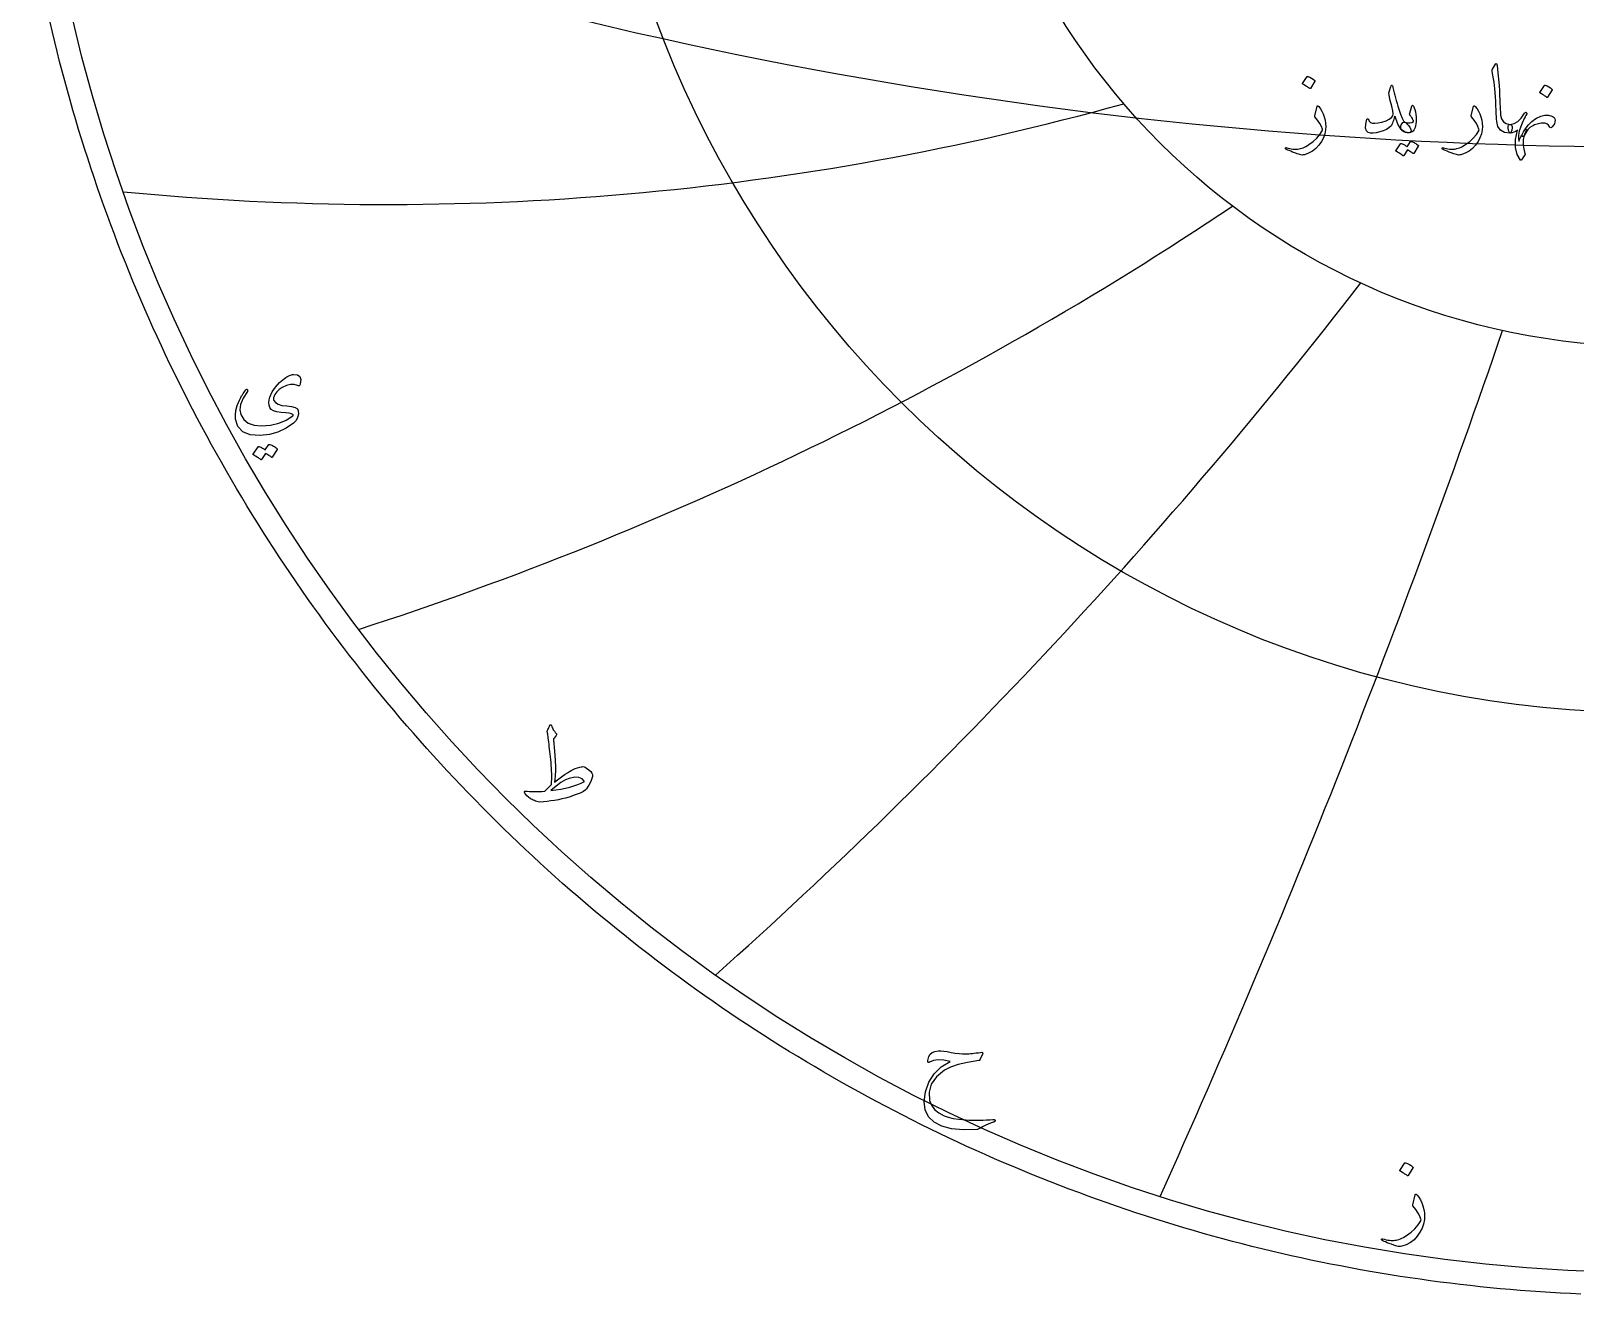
# Model space of a CAD drawing. Header units: millimetres. Extents: x -62 to 62, y -62 to 63.
# Drawn here: x -60.8 to -2.9, y -61.6 to -14.2 of the extents above; entities that cross this region are included whole.
import ezdxf

# ---------------------------------------------------------------- set-up
doc = ezdxf.new("R2010")
doc.units = ezdxf.units.MM
for name, color, linetype in [('CUT_OUTER', 1, 'Continuous'), ('ENGRAVE', 7, 'Continuous'), ('ENGRAVE_FINE', 8, 'Continuous'), ('TEXT', 5, 'Continuous')]:
    doc.layers.add(name, color=color, linetype=linetype)

msp = doc.modelspace()

# ---------------------------------------------------------------- linework, layer by layer
at = {"layer": 'CUT_OUTER'}
msp.add_lwpolyline([(-2.6455, -61.5557), (-3.0232, -61.5383), (-3.4007, -61.5186), (-3.7781, -61.4966), (-4.1554, -61.4722), (-4.5325, -61.4456), (-4.9094, -61.4166), (-5.2862, -61.3853), (-5.6627, -61.3517), (-6.0391, -61.3158), (-6.4152, -61.2776), (-6.7911, -61.2371), (-7.1667, -61.1943), (-7.542, -61.1491), (-7.9171, -61.1017), (-8.2919, -61.052), (-8.6663, -61), (-9.0404, -60.9456), (-9.4142, -60.889), (-9.7876, -60.8301), (-10.1607, -60.7689), (-10.5334, -60.7054), (-10.9057, -60.6396), (-11.2775, -60.5716), (-11.649, -60.5012), (-12.02, -60.4286), (-12.3906, -60.3537), (-12.7606, -60.2766), (-13.1303, -60.1971), (-13.4994, -60.1154), (-13.868, -60.0315), (-14.2361, -59.9453), (-14.6036, -59.8568), (-14.9706, -59.7661), (-15.3371, -59.6731), (-15.7029, -59.5778), (-16.0682, -59.4804), (-16.4328, -59.3807), (-16.7969, -59.2787), (-17.1603, -59.1745), (-17.5231, -59.0681), (-17.8852, -58.9595), (-18.2466, -58.8486), (-18.6073, -58.7356), (-18.9674, -58.6203), (-19.3267, -58.5028), (-19.6853, -58.3831), (-20.0432, -58.2612), (-20.4003, -58.1372), (-20.7566, -58.0109), (-21.1122, -57.8824), (-21.4669, -57.7518), (-21.8209, -57.619), (-22.174, -57.484), (-22.5263, -57.3469), (-22.8778, -57.2076), (-23.2284, -57.0661), (-23.5781, -56.9225), (-23.9269, -56.7768), (-24.2748, -56.6289), (-24.6218, -56.4789), (-24.9679, -56.3267), (-25.3131, -56.1725), (-25.6573, -56.0161), (-26.0005, -55.8576), (-26.3427, -55.697), (-26.684, -55.5344), (-27.0242, -55.3696), (-27.3635, -55.2027), (-27.7017, -55.0338), (-28.0388, -54.8628), (-28.3749, -54.6897), (-28.71, -54.5146), (-29.0439, -54.3374), (-29.3768, -54.1581), (-29.7085, -53.9769), (-30.0392, -53.7936), (-30.3687, -53.6082), (-30.6971, -53.4209), (-31.0243, -53.2315), (-31.3503, -53.0402), (-31.6752, -52.8468), (-31.9988, -52.6515), (-32.3213, -52.4541), (-32.6425, -52.2548), (-32.9625, -52.0535), (-33.2813, -51.8503), (-33.5988, -51.6451), (-33.9151, -51.438), (-34.2301, -51.2289), (-34.5438, -51.0179), (-34.8562, -50.805), (-35.1672, -50.5902), (-35.477, -50.3734), (-35.7854, -50.1548), (-36.0925, -49.9343), (-36.3982, -49.7119), (-36.7025, -49.4876), (-37.0055, -49.2615), (-37.307, -49.0335), (-37.6072, -48.8037), (-37.906, -48.572), (-38.2033, -48.3385), (-38.4992, -48.1032), (-38.7936, -47.866), (-39.0866, -47.6271), (-39.3781, -47.3864), (-39.6681, -47.1439), (-39.9566, -46.8996), (-40.2436, -46.6535), (-40.5291, -46.4057), (-40.8131, -46.1562), (-41.0955, -45.9049), (-41.3764, -45.6519), (-41.6558, -45.3971), (-41.9335, -45.1407), (-42.2097, -44.8825), (-42.4843, -44.6227), (-42.7573, -44.3612), (-43.0287, -44.098), (-43.2985, -43.8331), (-43.5666, -43.5666), (-43.8331, -43.2985), (-44.098, -43.0287), (-44.3612, -42.7573), (-44.6227, -42.4843), (-44.8825, -42.2097), (-45.1407, -41.9335), (-45.3971, -41.6558), (-45.6519, -41.3764), (-45.9049, -41.0955), (-46.1562, -40.8131), (-46.4057, -40.5291), (-46.6535, -40.2436), (-46.8996, -39.9566), (-47.1439, -39.6681), (-47.3864, -39.3781), (-47.6271, -39.0866), (-47.866, -38.7936), (-48.1032, -38.4992), (-48.3385, -38.2033), (-48.572, -37.906), (-48.8037, -37.6072), (-49.0335, -37.307), (-49.2615, -37.0055), (-49.4876, -36.7025), (-49.7119, -36.3982), (-49.9343, -36.0925), (-50.1548, -35.7854), (-50.3734, -35.477), (-50.5902, -35.1672), (-50.805, -34.8562), (-51.0179, -34.5438), (-51.2289, -34.2301), (-51.438, -33.9151), (-51.6451, -33.5988), (-51.8503, -33.2813), (-52.0535, -32.9625), (-52.2548, -32.6425), (-52.4541, -32.3213), (-52.6515, -31.9988), (-52.8468, -31.6752), (-53.0402, -31.3503), (-53.2315, -31.0243), (-53.4209, -30.6971), (-53.6082, -30.3687), (-53.7936, -30.0392), (-53.9769, -29.7085), (-54.1581, -29.3768), (-54.3374, -29.0439), (-54.5146, -28.71), (-54.6897, -28.3749), (-54.8628, -28.0388), (-55.0338, -27.7017), (-55.2027, -27.3635), (-55.3696, -27.0242), (-55.5344, -26.684), (-55.697, -26.3427), (-55.8576, -26.0005), (-56.0161, -25.6573), (-56.1725, -25.3131), (-56.3267, -24.9679), (-56.4789, -24.6218), (-56.6289, -24.2748), (-56.7768, -23.9269), (-56.9225, -23.5781), (-57.0661, -23.2284), (-57.2076, -22.8778), (-57.3469, -22.5263), (-57.484, -22.174), (-57.619, -21.8209), (-57.7518, -21.4669), (-57.8824, -21.1122), (-58.0109, -20.7566), (-58.1372, -20.4003), (-58.2612, -20.0432), (-58.3831, -19.6853), (-58.5028, -19.3267), (-58.6203, -18.9674), (-58.7356, -18.6073), (-58.8486, -18.2466), (-58.9595, -17.8852), (-59.0681, -17.5231), (-59.1745, -17.1603), (-59.2787, -16.7969), (-59.3807, -16.4328), (-59.4804, -16.0682), (-59.5778, -15.7029), (-59.6731, -15.3371), (-59.7661, -14.9706), (-59.8568, -14.6036), (-59.9453, -14.2361), (-60.0315, -13.868)], dxfattribs=at)
at = {"layer": 'ENGRAVE'}
for radius in [60.75, 39.7663, 26.0306]:
    msp.add_circle((0, 0), radius, dxfattribs=at)
for centre, radius, start, end in [((-47.3922, 82.0856), 102.7882, 264.477415, 285.583943), ((-89.1423, 89.1423), 132.1895, 287.922875, 303.75277), ((-163.4755, 94.3826), 192.9085, 311.724791, 322.278054), ((-364.28, 97.6085), 379.2211, 335.791539, 341.068171)]:
    msp.add_arc(centre, radius, start, end, dxfattribs=at)
at = {"layer": 'ENGRAVE_FINE'}
msp.add_arc((0, 152.6636), 171.207, 249.38669, 290.61331, dxfattribs=at)
at = {"layer": 'TEXT'}
for points in [[(-5.8346, -15.4382), (-5.8277, -15.4275), (-5.8211, -15.4203), (-5.8151, -15.4167), (-5.8095, -15.4167), (-5.8009, -15.4214), (-5.7933, -15.4356), (-5.7866, -15.4591), (-5.7807, -15.4921), (-5.7511, -15.7605), (-5.7268, -16.0086), (-5.708, -16.2365), (-5.6945, -16.4442), (-5.6859, -16.6218), (-5.6779, -16.781), (-5.6706, -16.9218), (-5.664, -17.0442), (-5.6582, -17.1482), (-5.6536, -17.2337), (-5.6501, -17.3009), (-5.6478, -17.3496), (-5.6159, -17.4955), (-5.5454, -17.6029), (-5.4363, -17.6716), (-5.2885, -17.7017), (-5.2474, -17.7125), (-5.2212, -17.7376), (-5.2097, -17.7771), (-5.2131, -17.831), (-5.2299, -17.9159), (-5.2481, -17.9765), (-5.2676, -18.0129), (-5.2885, -18.025), (-5.4964, -17.9976), (-5.6496, -17.9154), (-5.7479, -17.7785), (-5.7915, -17.5867), (-5.7983, -17.495), (-5.8045, -17.403), (-5.81, -17.3109), (-5.8149, -17.2185), (-5.8192, -17.1258), (-5.8234, -17.033), (-5.8273, -16.9399), (-5.831, -16.8466), (-5.8378, -16.6686), (-5.8472, -16.5084), (-5.8593, -16.366), (-5.8741, -16.2412), (-5.8916, -16.1214), (-5.9119, -15.9938), (-5.9348, -15.8583), (-5.9604, -15.7149), (-5.9637, -15.6891), (-5.9631, -15.6655), (-5.9583, -15.6442), (-5.9496, -15.6251)], [(-12.8979, -15.9053), (-12.8935, -15.9008), (-12.8872, -15.8981), (-12.8791, -15.8972), (-12.8692, -15.8981), (-12.7994, -15.9264), (-12.7336, -15.961), (-12.6718, -16.0019), (-12.6141, -16.049), (-12.6085, -16.0562), (-12.606, -16.0634), (-12.6067, -16.0706), (-12.6105, -16.0778), (-12.7794, -16.3508), (-12.7857, -16.3573), (-12.7938, -16.3589), (-12.8036, -16.3555), (-12.8153, -16.3472), (-12.8254, -16.34), (-12.8414, -16.3292), (-12.8631, -16.3149), (-12.8908, -16.2969), (-12.9247, -16.2754), (-12.9653, -16.2502), (-13.0127, -16.2215), (-13.0668, -16.1891), (-13.074, -16.1837), (-13.0776, -16.1784), (-13.0776, -16.173), (-13.074, -16.1676)], [(-9.6824, -16.3221), (-9.6618, -16.4163), (-9.6393, -16.512), (-9.6151, -16.6094), (-9.589, -16.7083), (-9.5612, -16.8092), (-9.5315, -16.9126), (-9.5001, -17.0185), (-9.4669, -17.1268), (-9.3997, -17.3217), (-9.3384, -17.4681), (-9.283, -17.566), (-9.2333, -17.6154), (-9.19, -17.6449), (-9.1462, -17.6864), (-9.102, -17.7401), (-9.0573, -17.8059), (-9.0151, -17.8874), (-9.0034, -17.9487), (-9.0223, -17.9898), (-9.0717, -18.0107), (-9.2313, -17.9945), (-9.3726, -17.8885), (-9.4954, -17.6927), (-9.5998, -17.4071), (-9.6021, -17.4024), (-9.6052, -17.399), (-9.6092, -17.397), (-9.6142, -17.3963), (-9.6178, -17.397), (-9.6214, -17.399), (-9.625, -17.4024), (-9.6285, -17.4071), (-9.6387, -17.4533), (-9.651, -17.5023), (-9.6656, -17.5539), (-9.6824, -17.6083), (-9.7009, -17.6597), (-9.7202, -17.7026), (-9.7404, -17.7369), (-9.7615, -17.7628), (-9.8374, -17.829), (-9.9321, -17.8876), (-10.0458, -17.9386), (-10.1782, -17.9819), (-10.313, -18.014), (-10.4297, -18.0277), (-10.5285, -18.023), (-10.6094, -17.9999), (-10.6785, -17.9419), (-10.71, -17.84), (-10.7037, -17.694), (-10.6597, -17.5041), (-10.6554, -17.4978), (-10.6498, -17.4933), (-10.6428, -17.4906), (-10.6345, -17.4897), (-10.6246, -17.4908), (-10.6166, -17.4942), (-10.6103, -17.4998), (-10.6058, -17.5077), (-10.5887, -17.5474), (-10.5698, -17.5804), (-10.5492, -17.6067), (-10.5267, -17.6262), (-10.4567, -17.6523), (-10.3615, -17.6586), (-10.2411, -17.6451), (-10.0956, -17.6119), (-9.9404, -17.562), (-9.8199, -17.5059), (-9.7339, -17.4434), (-9.6824, -17.3747), (-9.6739, -17.3051), (-9.6878, -17.1861), (-9.7242, -17.0177), (-9.783, -16.7999), (-9.8113, -16.6852), (-9.8279, -16.5924), (-9.8329, -16.5217), (-9.8261, -16.473), (-9.7579, -16.2789), (-9.7505, -16.2585), (-9.7426, -16.2439), (-9.7343, -16.2352), (-9.7256, -16.2322), (-9.7148, -16.2379), (-9.704, -16.2547), (-9.6932, -16.2828), (-9.6824, -16.3221)], [(-4.0059, -16.2358), (-4.0014, -16.2313), (-3.9951, -16.2287), (-3.987, -16.2278), (-3.9772, -16.2287), (-3.9073, -16.2569), (-3.8415, -16.2915), (-3.7798, -16.3324), (-3.7221, -16.3795), (-3.7165, -16.3867), (-3.714, -16.3939), (-3.7147, -16.4011), (-3.7185, -16.4083), (-3.8873, -16.6813), (-3.8936, -16.6878), (-3.9017, -16.6894), (-3.9116, -16.6861), (-3.9233, -16.6777), (-3.9334, -16.6706), (-3.9493, -16.6598), (-3.9711, -16.6454), (-3.9987, -16.6274), (-4.0326, -16.6059), (-4.0733, -16.5807), (-4.1207, -16.552), (-4.1748, -16.5197), (-4.182, -16.5143), (-4.1855, -16.5089), (-4.1855, -16.5035), (-4.182, -16.4981)], [(-12.5315, -17.0226), (-12.5295, -17.0161), (-12.527, -17.011), (-12.5241, -17.0072), (-12.5207, -17.0047), (-12.5106, -17.0038), (-12.4983, -17.0083), (-12.4837, -17.0182), (-12.4668, -17.0334), (-12.4012, -17.1113), (-12.3447, -17.2014), (-12.2971, -17.3036), (-12.2584, -17.4178), (-12.2283, -17.5409), (-12.2099, -17.6622), (-12.2032, -17.7816), (-12.2081, -17.8993), (-12.24, -18.0542), (-12.2926, -18.2029), (-12.3658, -18.3452), (-12.4596, -18.4813), (-12.5719, -18.6046), (-12.7003, -18.7049), (-12.845, -18.7824), (-13.0057, -18.837), (-13.0488, -18.8462), (-13.092, -18.8487), (-13.1351, -18.8444), (-13.1782, -18.8334), (-13.2775, -18.7987), (-13.3672, -18.7665), (-13.4473, -18.7367), (-13.5177, -18.7094), (-13.5782, -18.6846), (-13.6286, -18.6623), (-13.6689, -18.6424), (-13.6991, -18.625), (-13.7054, -18.6196), (-13.7099, -18.6142), (-13.7126, -18.6088), (-13.7135, -18.6035), (-13.7128, -18.5965), (-13.7108, -18.59), (-13.7074, -18.5839), (-13.7027, -18.5783), (-13.6967, -18.574), (-13.6892, -18.572), (-13.6805, -18.5722), (-13.6704, -18.5747), (-13.6089, -18.5912), (-13.55, -18.6048), (-13.4939, -18.6155), (-13.4404, -18.6232), (-13.3893, -18.628), (-13.3399, -18.6299), (-13.2922, -18.6289), (-13.2464, -18.625), (-13.2007, -18.6177), (-13.1535, -18.6066), (-13.1046, -18.5917), (-13.0542, -18.5729), (-13.0022, -18.5501), (-12.9487, -18.5231), (-12.8936, -18.4917), (-12.8369, -18.4562), (-12.6777, -18.3416), (-12.5414, -18.2172), (-12.428, -18.083), (-12.3375, -17.9388), (-12.3316, -17.9271), (-12.3285, -17.9136), (-12.328, -17.8984), (-12.3303, -17.8813), (-12.368, -17.7805), (-12.4273, -17.6684), (-12.5081, -17.5452), (-12.6105, -17.4107), (-12.615, -17.4021), (-12.6177, -17.3945), (-12.6186, -17.3878), (-12.6177, -17.3819)], [(-8.9567, -17.4825), (-8.9778, -17.4473), (-8.998, -17.4169), (-9.0173, -17.3916), (-9.0357, -17.3711), (-9.049, -17.3536), (-9.0564, -17.3334), (-9.058, -17.3105), (-9.0537, -17.2849), (-8.9783, -17.0119), (-8.9677, -16.9881), (-8.954, -16.9813), (-8.9372, -16.9917), (-8.9172, -17.0191), (-8.8871, -17.0772), (-8.8615, -17.1475), (-8.8404, -17.2299), (-8.8238, -17.3244), (-8.8141, -17.4152), (-8.8103, -17.5041), (-8.8123, -17.5912), (-8.8202, -17.6765), (-8.833, -17.7509), (-8.8498, -17.8157), (-8.8707, -17.8712), (-8.8956, -17.9172), (-8.9264, -17.9514), (-8.9684, -17.9783), (-9.0216, -17.9981), (-9.086, -18.0107), (-9.1521, -18.0131), (-9.2136, -18.0026), (-9.2706, -17.979), (-9.3232, -17.9424), (-9.3638, -17.8959), (-9.3851, -17.8427), (-9.3872, -17.7827), (-9.3699, -17.716), (-9.3423, -17.6615), (-9.3097, -17.6271), (-9.2722, -17.613), (-9.2298, -17.619), (-9.1319, -17.6426), (-9.0465, -17.6451), (-8.9738, -17.6265), (-8.9136, -17.5867), (-8.9122, -17.5762), (-8.919, -17.5553), (-8.9338, -17.5241), (-8.9567, -17.4825)], [(-6.6609, -17.0226), (-6.6589, -17.0161), (-6.6565, -17.011), (-6.6535, -17.0072), (-6.6502, -17.0047), (-6.6401, -17.0038), (-6.6277, -17.0083), (-6.6131, -17.0182), (-6.5963, -17.0334), (-6.5307, -17.1113), (-6.4741, -17.2014), (-6.4265, -17.3036), (-6.3879, -17.4178), (-6.3578, -17.5409), (-6.3394, -17.6622), (-6.3327, -17.7816), (-6.3376, -17.8993), (-6.3695, -18.0542), (-6.422, -18.2029), (-6.4952, -18.3452), (-6.5891, -18.4813), (-6.7014, -18.6046), (-6.8298, -18.7049), (-6.9744, -18.7824), (-7.1352, -18.837), (-7.1783, -18.8462), (-7.2214, -18.8487), (-7.2645, -18.8444), (-7.3076, -18.8334), (-7.407, -18.7987), (-7.4967, -18.7665), (-7.5768, -18.7367), (-7.6472, -18.7094), (-7.7077, -18.6846), (-7.7581, -18.6623), (-7.7984, -18.6424), (-7.8286, -18.625), (-7.8349, -18.6196), (-7.8394, -18.6142), (-7.8421, -18.6088), (-7.843, -18.6035), (-7.8423, -18.5965), (-7.8403, -18.59), (-7.8369, -18.5839), (-7.8322, -18.5783), (-7.8261, -18.574), (-7.8187, -18.572), (-7.8099, -18.5722), (-7.7998, -18.5747), (-7.7383, -18.5912), (-7.6795, -18.6048), (-7.6233, -18.6155), (-7.5699, -18.6232), (-7.5187, -18.628), (-7.4693, -18.6299), (-7.4217, -18.6289), (-7.3759, -18.625), (-7.3302, -18.6177), (-7.2829, -18.6066), (-7.2341, -18.5917), (-7.1837, -18.5729), (-7.1317, -18.5501), (-7.0782, -18.5231), (-7.023, -18.4917), (-6.9663, -18.4562), (-6.8071, -18.3416), (-6.6708, -18.2172), (-6.5574, -18.083), (-6.4669, -17.9388), (-6.4611, -17.9271), (-6.458, -17.9136), (-6.4575, -17.8984), (-6.4597, -17.8813), (-6.4975, -17.7805), (-6.5568, -17.6684), (-6.6376, -17.5452), (-6.74, -17.4107), (-6.7445, -17.4021), (-6.7472, -17.3945), (-6.7481, -17.3878), (-6.7472, -17.3819)], [(-4.7137, -17.9963), (-4.7532, -18.0812), (-4.7819, -18.1705), (-4.7999, -18.2644), (-4.8071, -18.3627), (-4.8039, -18.4651), (-4.7909, -18.5711), (-4.768, -18.6807), (-4.7352, -18.7939), (-4.7312, -18.8089), (-4.7298, -18.8217), (-4.7312, -18.8323), (-4.7352, -18.8406), (-4.8646, -19.0238), (-4.8765, -19.0371), (-4.887, -19.0445), (-4.8962, -19.046), (-4.9041, -19.0418), (-5.0271, -18.8309), (-5.0873, -18.572), (-5.0846, -18.2651), (-5.0191, -17.9101), (-5.0817, -17.9604), (-5.1475, -17.9963), (-5.2164, -18.0178), (-5.2885, -18.025), (-5.304, -18.0203), (-5.3182, -18.0062), (-5.331, -17.9826), (-5.3424, -17.9496), (-5.3489, -17.9297), (-5.3541, -17.9096), (-5.3579, -17.8893), (-5.3604, -17.8687), (-5.3622, -17.8482), (-5.364, -17.8279), (-5.3658, -17.8078), (-5.3676, -17.7879), (-5.3653, -17.7515), (-5.3514, -17.725), (-5.3258, -17.7084), (-5.2885, -17.7017), (-5.1419, -17.6689), (-5.0038, -17.5885), (-4.8742, -17.4605), (-4.7532, -17.2849), (-4.7368, -17.2627), (-4.72, -17.2499), (-4.7027, -17.2465), (-4.6849, -17.2526), (-4.6719, -17.264), (-4.6652, -17.2768), (-4.6647, -17.291), (-4.6706, -17.3065), (-4.7023, -17.3626), (-4.733, -17.4196), (-4.7625, -17.4776), (-4.7909, -17.5364), (-4.8182, -17.5961), (-4.8444, -17.6568), (-4.8694, -17.7183), (-4.8933, -17.7807), (-4.9463, -17.9507), (-4.9759, -18.0978), (-4.9822, -18.2219), (-4.9652, -18.3232), (-4.9636, -18.3264), (-4.9625, -18.3286), (-4.9618, -18.33), (-4.9616, -18.3304), (-4.9614, -18.33), (-4.9607, -18.3286), (-4.9596, -18.3264), (-4.958, -18.3232), (-4.9361, -18.2717), (-4.9135, -18.2213), (-4.8903, -18.172), (-4.8664, -18.1238), (-4.8416, -18.0766), (-4.8156, -18.03), (-4.7886, -17.984), (-4.7604, -17.9388), (-4.7399, -17.9074), (-4.7218, -17.8885), (-4.7058, -17.8822), (-4.6921, -17.8885), (-4.6854, -17.902), (-4.6867, -17.9244), (-4.6962, -17.9559), (-4.7137, -17.9963)], [(-3.8083, -17.8023), (-3.8548, -17.7295), (-3.9152, -17.6801), (-3.9895, -17.6541), (-4.0778, -17.6514), (-4.1278, -17.6578), (-4.1775, -17.6662), (-4.2266, -17.6766), (-4.2754, -17.6891), (-4.3236, -17.704), (-4.3715, -17.7219), (-4.4188, -17.7427), (-4.4658, -17.7663), (-4.5462, -17.8202), (-4.6221, -17.8957), (-4.6935, -17.9927), (-4.7604, -18.1112), (-4.7795, -18.138), (-4.7972, -18.1535), (-4.8136, -18.1577), (-4.8286, -18.1508), (-4.8412, -18.1368), (-4.8466, -18.1202), (-4.8448, -18.1009), (-4.8358, -18.0789), (-4.8221, -18.0499), (-4.8098, -18.0241), (-4.7988, -18.0014), (-4.7891, -17.9819), (-4.7806, -17.9653), (-4.773, -17.9514), (-4.7662, -17.9401), (-4.7604, -17.9316), (-4.7076, -17.8521), (-4.6535, -17.7789), (-4.598, -17.712), (-4.5412, -17.6514), (-4.4831, -17.5968), (-4.4236, -17.5481), (-4.3627, -17.5052), (-4.3005, -17.4681), (-4.1409, -17.3956), (-3.9924, -17.3577), (-3.8552, -17.3543), (-3.7293, -17.3855), (-3.6756, -17.4127), (-3.6368, -17.4475), (-3.6127, -17.4899), (-3.6035, -17.54), (-3.6089, -17.6083), (-3.6287, -17.6729), (-3.6628, -17.734), (-3.7113, -17.7915), (-3.743, -17.8164), (-3.7697, -17.8265), (-3.7915, -17.8218), (-3.8083, -17.8023)], [(-9.0214, -18.3448), (-9.0169, -18.3403), (-9.0106, -18.3376), (-9.0025, -18.3367), (-8.9926, -18.3376), (-8.9573, -18.3508), (-8.923, -18.3654), (-8.8899, -18.3814), (-8.8579, -18.3987), (-8.8268, -18.4175), (-8.7964, -18.4382), (-8.7666, -18.4606), (-8.7375, -18.4849), (-8.7319, -18.4923), (-8.7295, -18.5002), (-8.7301, -18.5085), (-8.734, -18.5172), (-8.9064, -18.7903), (-8.9111, -18.7939), (-8.9181, -18.7939), (-8.9273, -18.7903), (-8.9387, -18.7831), (-8.9466, -18.7765), (-8.9594, -18.7674), (-8.9771, -18.7558), (-8.9998, -18.7418), (-9.0277, -18.725), (-9.0609, -18.7054), (-9.0995, -18.6828), (-9.1435, -18.6573), (-9.2801, -18.8693), (-9.2863, -18.8758), (-9.2944, -18.8774), (-9.3043, -18.874), (-9.316, -18.8657), (-9.3261, -18.8585), (-9.342, -18.8478), (-9.3638, -18.8334), (-9.3914, -18.8154), (-9.4253, -18.7939), (-9.466, -18.7687), (-9.5134, -18.74), (-9.5675, -18.7076), (-9.5731, -18.7023), (-9.5756, -18.6969), (-9.5749, -18.6915), (-9.5711, -18.6861), (-9.395, -18.4238), (-9.3905, -18.4193), (-9.3842, -18.4166), (-9.3762, -18.4157), (-9.3663, -18.4166), (-9.3362, -18.4264), (-9.307, -18.4377), (-9.2787, -18.4506), (-9.2513, -18.4651), (-9.2248, -18.481), (-9.1992, -18.4979), (-9.1745, -18.516), (-9.1507, -18.5352)], [(-50.7526, -27.4931), (-50.8767, -27.4517), (-51.0151, -27.45), (-51.1679, -27.4881), (-51.3351, -27.5659), (-51.4412, -27.6402), (-51.5296, -27.7288), (-51.6002, -27.8318), (-51.6532, -27.9491), (-51.6584, -27.9726), (-51.6589, -27.997), (-51.6546, -28.0224), (-51.6455, -28.0488), (-51.5847, -28.1307), (-51.4826, -28.1925), (-51.3394, -28.2342), (-51.155, -28.2557), (-50.9729, -28.2751), (-50.8407, -28.3103), (-50.7583, -28.3613), (-50.7258, -28.4282), (-50.7222, -28.568), (-50.7497, -28.6926), (-50.8084, -28.8018), (-50.8982, -28.8957), (-51.1835, -29.0904), (-51.4874, -29.2339), (-51.81, -29.3261), (-52.1514, -29.3671), (-52.524, -29.3412), (-52.8028, -29.2291), (-52.9877, -29.0308), (-53.0788, -28.7462), (-53.084, -28.5901), (-53.0615, -28.4205), (-53.0112, -28.2375), (-52.9331, -28.0411), (-52.906, -27.9865), (-52.8781, -27.9338), (-52.8494, -27.883), (-52.8201, -27.8342), (-52.7898, -27.787), (-52.7583, -27.7412), (-52.7256, -27.6969), (-52.6917, -27.654), (-52.6735, -27.6363), (-52.6572, -27.6291), (-52.6428, -27.6325), (-52.6304, -27.6464), (-52.6234, -27.6636), (-52.6218, -27.6809), (-52.6254, -27.6981), (-52.6342, -27.7154), (-52.7918, -27.9693), (-52.8852, -28.1982), (-52.9145, -28.4023), (-52.8795, -28.5815), (-52.7669, -28.7702), (-52.6016, -28.9034), (-52.3837, -28.981), (-52.113, -29.003), (-51.7662, -28.9755), (-51.4539, -28.9043), (-51.176, -28.7896), (-50.9327, -28.6313), (-50.9181, -28.6179), (-50.9126, -28.6044), (-50.9162, -28.591), (-50.9289, -28.5776), (-50.9804, -28.5527), (-51.0697, -28.5316), (-51.1969, -28.5144), (-51.3619, -28.501), (-51.5298, -28.4804), (-51.658, -28.4416), (-51.7463, -28.3846), (-51.795, -28.3094), (-51.8175, -28.221), (-51.8237, -28.1283), (-51.8136, -28.0313), (-51.7873, -27.93), (-51.7018, -27.7309), (-51.5832, -27.5477), (-51.4316, -27.3803), (-51.2469, -27.2287), (-51.1978, -27.1927), (-51.1502, -27.1616), (-51.104, -27.1353), (-51.0592, -27.1137), (-51.0161, -27.0967), (-50.9749, -27.084), (-50.9356, -27.0756), (-50.8982, -27.0715), (-50.7521, -27.0852), (-50.6625, -27.1491), (-50.6295, -27.2634), (-50.6529, -27.4279), (-50.6707, -27.4723), (-50.6932, -27.4979), (-50.7205, -27.5048), (-50.7526, -27.4931)], [(-51.8256, -29.7043), (-51.8208, -29.6995), (-51.8141, -29.6966), (-51.8055, -29.6957), (-51.795, -29.6966), (-51.7572, -29.7108), (-51.7207, -29.7263), (-51.6854, -29.7433), (-51.6512, -29.7618), (-51.6181, -29.7819), (-51.5856, -29.8039), (-51.5539, -29.8279), (-51.5229, -29.8538), (-51.5169, -29.8617), (-51.5142, -29.8701), (-51.515, -29.8789), (-51.519, -29.8883), (-51.703, -30.1795), (-51.708, -30.1833), (-51.7154, -30.1833), (-51.7253, -30.1795), (-51.7375, -30.1718), (-51.7459, -30.1648), (-51.7595, -30.1551), (-51.7784, -30.1427), (-51.8026, -30.1278), (-51.8323, -30.1099), (-51.8678, -30.089), (-51.909, -30.0649), (-51.9559, -30.0377), (-52.1015, -30.2638), (-52.1082, -30.2708), (-52.1169, -30.2724), (-52.1274, -30.2688), (-52.1399, -30.26), (-52.1506, -30.2523), (-52.1676, -30.2408), (-52.1909, -30.2255), (-52.2203, -30.2063), (-52.2565, -30.1833), (-52.2999, -30.1565), (-52.3504, -30.1259), (-52.4081, -30.0914), (-52.4141, -30.0856), (-52.4167, -30.0799), (-52.416, -30.0741), (-52.412, -30.0684), (-52.2242, -29.7886), (-52.2194, -29.7838), (-52.2127, -29.781), (-52.2041, -29.78), (-52.1935, -29.781), (-52.1614, -29.7914), (-52.1303, -29.8035), (-52.1001, -29.8172), (-52.0709, -29.8327), (-52.0426, -29.8496), (-52.0153, -29.8677), (-51.989, -29.8869), (-51.9636, -29.9074)], [(-41.3831, -40.4246), (-41.3649, -40.3829), (-41.3486, -40.3461), (-41.3342, -40.314), (-41.3218, -40.2867), (-41.3115, -40.2644), (-41.3036, -40.2474), (-41.298, -40.2356), (-41.2949, -40.2292), (-41.2885, -40.2208), (-41.2806, -40.2148), (-41.2712, -40.2112), (-41.2604, -40.21), (-41.2516, -40.2115), (-41.2442, -40.2158), (-41.2382, -40.2229), (-41.2336, -40.233), (-41.2135, -40.2819), (-41.1953, -40.325), (-41.179, -40.3623), (-41.1646, -40.394), (-41.1564, -40.4079), (-41.1469, -40.4227), (-41.1363, -40.4385), (-41.1244, -40.4553), (-41.1111, -40.473), (-41.0961, -40.4917), (-41.0795, -40.5113), (-41.0612, -40.5319), (-41.0497, -40.5528), (-41.0458, -40.5731), (-41.0497, -40.593), (-41.0612, -40.6124), (-41.134, -40.7082), (-41.1438, -40.7238), (-41.1503, -40.7398), (-41.1534, -40.7564), (-41.1531, -40.7734), (-41.1158, -41.1951), (-41.0918, -41.5369), (-41.0813, -41.7987), (-41.0842, -41.9805), (-41.0881, -42.0484), (-41.0923, -42.1103), (-41.0967, -42.1663), (-41.1014, -42.2162), (-41.1063, -42.2604), (-41.1115, -42.2991), (-41.1169, -42.3322), (-41.1225, -42.3599), (-41.0079, -42.2722), (-40.9016, -42.1932), (-40.8038, -42.1228), (-40.7143, -42.061), (-40.6335, -42.0076), (-40.5615, -41.9623), (-40.4984, -41.9252), (-40.4442, -41.8962), (-40.3476, -41.8531), (-40.2573, -41.8196), (-40.1733, -41.7956), (-40.0954, -41.7812), (-40.0542, -41.78), (-40.0111, -41.7879), (-39.9661, -41.805), (-39.9192, -41.8311), (-39.8262, -41.8969), (-39.7582, -41.9604), (-39.7151, -42.0215), (-39.6969, -42.0802), (-39.6981, -42.1455), (-39.7132, -42.2191), (-39.7422, -42.3008), (-39.785, -42.3906), (-39.8329, -42.479), (-39.877, -42.5525), (-39.9172, -42.6112), (-39.9536, -42.655), (-40.0284, -42.7103), (-40.1568, -42.7728), (-40.3388, -42.8425), (-40.5745, -42.9194), (-40.7058, -42.9575), (-40.8394, -42.9913), (-40.9751, -43.0207), (-41.1129, -43.0459), (-41.2524, -43.067), (-41.3931, -43.0842), (-41.535, -43.0976), (-41.6782, -43.1072), (-41.7305, -43.0967), (-41.7802, -43.0842), (-41.8273, -43.0698), (-41.8717, -43.0535), (-41.914, -43.0353), (-41.9546, -43.0152), (-41.9935, -42.9932), (-42.0307, -42.9692), (-42.0961, -42.9213), (-42.1505, -42.8734), (-42.1938, -42.8255), (-42.2262, -42.7776), (-42.2439, -42.7379), (-42.2472, -42.7106), (-42.2362, -42.6957), (-42.2108, -42.6933), (-42.1391, -42.7018), (-42.0619, -42.7082), (-41.9791, -42.7124), (-41.8908, -42.7144), (-41.7971, -42.7143), (-41.6978, -42.712), (-41.593, -42.7076), (-41.4827, -42.701), (-41.2298, -42.4519), (-41.2251, -42.3518), (-41.2226, -42.2507), (-41.2222, -42.1487), (-41.224, -42.0457), (-41.2277, -41.9415), (-41.2331, -41.8358), (-41.2402, -41.7288), (-41.2489, -41.6203), (-41.2588, -41.5129), (-41.2691, -41.409), (-41.2798, -41.3088), (-41.2911, -41.2121), (-41.3024, -41.1189), (-41.3131, -41.0287), (-41.3234, -40.9416), (-41.3333, -40.8577), (-41.3425, -40.7799), (-41.351, -40.7116), (-41.3588, -40.6525), (-41.3658, -40.6028), (-41.3722, -40.5622), (-41.3778, -40.5305), (-41.3827, -40.5076), (-41.3869, -40.4936), (-41.3895, -40.4778), (-41.3898, -40.461), (-41.3876, -40.4433), (-41.3831, -40.4246)], [(-40.563, -42.2181), (-40.7112, -42.2797), (-40.8763, -42.3762), (-41.0581, -42.5077), (-41.2566, -42.6742), (-41.0642, -42.6503), (-40.8815, -42.621), (-40.7087, -42.5861), (-40.5457, -42.5458), (-40.3928, -42.5004), (-40.2502, -42.4504), (-40.1178, -42.396), (-39.9958, -42.3369), (-40.0787, -42.2346), (-40.2008, -42.1808), (-40.3623, -42.1752), (-40.563, -42.2181)], [(-25.0743, -52.5609), (-25.1662, -52.7679), (-25.1746, -52.7815), (-25.1844, -52.7918), (-25.1957, -52.7988), (-25.2084, -52.8024), (-25.6335, -52.8694), (-25.9892, -52.9518), (-26.2754, -53.0496), (-26.4922, -53.1626), (-26.7961, -53.4105), (-26.9913, -53.6828), (-27.0778, -53.9796), (-27.0555, -54.3008), (-26.988, -54.4747), (-26.8735, -54.6284), (-26.7121, -54.7621), (-26.5037, -54.8756), (-26.3573, -54.9264), (-26.1751, -54.9676), (-25.9569, -54.9992), (-25.7027, -55.0213), (-25.5677, -55.0277), (-25.4345, -55.0318), (-25.3032, -55.0335), (-25.1739, -55.0327), (-25.0469, -55.0299), (-24.9229, -55.0251), (-24.8017, -55.0184), (-24.6834, -55.0098), (-24.6556, -55.0078), (-24.6335, -55.0098), (-24.6173, -55.0155), (-24.6067, -55.0251), (-24.601, -55.0368), (-24.5991, -55.049), (-24.601, -55.0617), (-24.6067, -55.0749), (-24.6109, -55.082), (-24.6158, -55.0878), (-24.6214, -55.0925), (-24.6278, -55.096), (-24.6346, -55.099), (-24.6417, -55.1022), (-24.649, -55.1057), (-24.6565, -55.1094), (-24.767, -55.1446), (-24.8644, -55.1812), (-24.949, -55.2193), (-25.0206, -55.2589), (-25.0665, -55.2874), (-25.1083, -55.3115), (-25.146, -55.3314), (-25.1796, -55.347), (-25.2087, -55.359), (-25.2328, -55.3681), (-25.2519, -55.3743), (-25.2659, -55.3777), (-25.7899, -55.3971), (-26.2354, -55.3594), (-26.6024, -55.2648), (-26.8907, -55.1132), (-27.0991, -54.9053), (-27.2222, -54.6457), (-27.2601, -54.3343), (-27.2127, -53.9712), (-27.0871, -53.6055), (-26.8907, -53.2939), (-26.6234, -53.0364), (-26.2852, -52.833), (-26.5248, -52.7873), (-26.7336, -52.7765), (-26.9118, -52.8007), (-27.0594, -52.8599), (-27.0723, -52.8646), (-27.0843, -52.8675), (-27.0953, -52.8685), (-27.1054, -52.8675), (-27.1137, -52.8644), (-27.1197, -52.8589), (-27.1233, -52.851), (-27.1245, -52.8407), (-27.1192, -52.793), (-27.1111, -52.7458), (-27.1001, -52.6991), (-27.0862, -52.6529), (-27.0373, -52.5631), (-26.9597, -52.4968), (-26.8534, -52.4539), (-26.7183, -52.4345), (-26.6328, -52.4352), (-26.5257, -52.445), (-26.3971, -52.4639), (-26.2469, -52.492), (-26.092, -52.52), (-25.949, -52.5389), (-25.818, -52.5487), (-25.6989, -52.5494), (-25.6417, -52.5469), (-25.5811, -52.5432), (-25.5171, -52.5383), (-25.4498, -52.5322), (-25.3792, -52.5247), (-25.3051, -52.5154), (-25.2278, -52.5045), (-25.1471, -52.492), (-25.1008, -52.4905), (-25.0733, -52.5015), (-25.0644, -52.525), (-25.0743, -52.5609)], [(-9.2401, -56.6368), (-9.2353, -56.632), (-9.2286, -56.6291), (-9.22, -56.6281), (-9.2095, -56.6291), (-9.135, -56.6593), (-9.0648, -56.6962), (-8.9989, -56.7397), (-8.9374, -56.79), (-8.9314, -56.7977), (-8.9288, -56.8054), (-8.9295, -56.813), (-8.9335, -56.8207), (-9.1137, -57.112), (-9.1204, -57.1189), (-9.129, -57.1206), (-9.1395, -57.117), (-9.152, -57.1081), (-9.1628, -57.1005), (-9.1798, -57.089), (-9.203, -57.0736), (-9.2325, -57.0545), (-9.2686, -57.0315), (-9.312, -57.0047), (-9.3625, -56.974), (-9.4202, -56.9395), (-9.4279, -56.9338), (-9.4317, -56.928), (-9.4317, -56.9223), (-9.4279, -56.9165)], [(-8.8492, -57.8286), (-8.8471, -57.8216), (-8.8444, -57.8161), (-8.8413, -57.8121), (-8.8377, -57.8094), (-8.827, -57.8085), (-8.8138, -57.8133), (-8.7982, -57.8238), (-8.7803, -57.8401), (-8.7103, -57.9232), (-8.65, -58.0192), (-8.5992, -58.1282), (-8.558, -58.2501), (-8.5259, -58.3814), (-8.5062, -58.5107), (-8.4991, -58.6382), (-8.5043, -58.7637), (-8.5383, -58.9289), (-8.5944, -59.0875), (-8.6725, -59.2393), (-8.7726, -59.3845), (-8.8923, -59.516), (-9.0294, -59.623), (-9.1836, -59.7057), (-9.3551, -59.7639), (-9.4011, -59.7737), (-9.4471, -59.7763), (-9.4931, -59.7718), (-9.539, -59.76), (-9.645, -59.723), (-9.7407, -59.6887), (-9.8261, -59.6569), (-9.9012, -59.6278), (-9.9657, -59.6014), (-10.0195, -59.5775), (-10.0625, -59.5563), (-10.0947, -59.5378), (-10.1014, -59.532), (-10.1062, -59.5263), (-10.1091, -59.5205), (-10.11, -59.5148), (-10.1093, -59.5074), (-10.1072, -59.5004), (-10.1036, -59.4939), (-10.0986, -59.488), (-10.0921, -59.4834), (-10.0842, -59.4812), (-10.0748, -59.4815), (-10.0641, -59.4841), (-9.9984, -59.5017), (-9.9357, -59.5162), (-9.8758, -59.5276), (-9.8188, -59.5359), (-9.7642, -59.541), (-9.7115, -59.543), (-9.6607, -59.542), (-9.6119, -59.5378), (-9.5631, -59.53), (-9.5127, -59.5181), (-9.4606, -59.5022), (-9.4068, -59.4822), (-9.3514, -59.4579), (-9.2943, -59.429), (-9.2355, -59.3956), (-9.175, -59.3577), (-9.0052, -59.2355), (-8.8598, -59.1028), (-8.7388, -58.9596), (-8.6423, -58.8058), (-8.6361, -58.7934), (-8.6327, -58.779), (-8.6322, -58.7627), (-8.6346, -58.7445), (-8.6749, -58.637), (-8.7381, -58.5174), (-8.8243, -58.3859), (-8.9335, -58.2425), (-8.9383, -58.2334), (-8.9412, -58.2252), (-8.9422, -58.218), (-8.9412, -58.2118)]]:
    msp.add_lwpolyline(points, close=True, dxfattribs=at)

doc.saveas('drawing.dxf')
